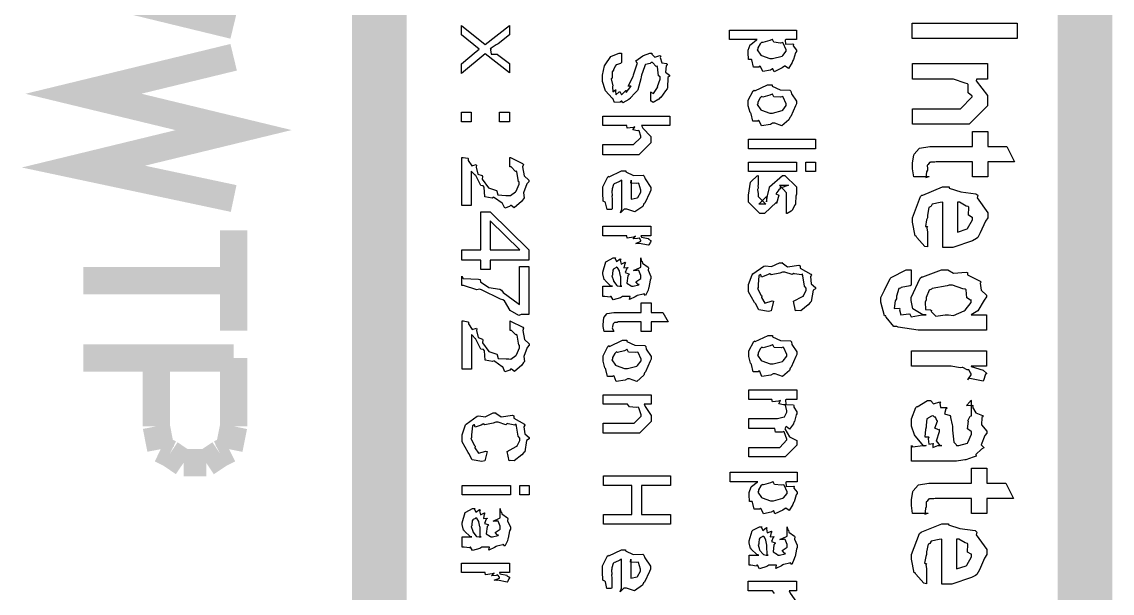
# Model space of a CAD drawing. Extents: x 0.1 to 11.6, y 0.3 to 16.2.
# Drawn here: x 1.4891 to 1.8883, y 2.094 to 2.3029 of the extents above; entities that cross this region are included whole.
import ezdxf

# ---------------------------------------------------------------- set-up
doc = ezdxf.new("R2010")
doc.units = 0
doc.header["$MEASUREMENT"] = 0

msp = doc.modelspace()

# ---------------------------------------------------------------- linework, layer by layer
at = {"color": 0}
for points, const_width in [([(1.62001, 0.531685), (1.62001, 4.18001)], 0.02), ([(1.87831, 0.513346), (1.87831, 4.18001)], 0.02), ([(1.56668, 2.35499), (1.51167, 2.34169), (1.56668, 2.32835), (1.51167, 2.315), (1.56668, 2.30165)], 0.01), ([(1.56668, 2.28999), (1.51167, 2.27664), (1.56668, 2.26335), (1.51167, 2.25), (1.56668, 2.23833)], 0.01), ([(1.56668, 2.22667), (1.56668, 2.19)], 0.01), ([(1.56668, 2.20833), (1.51167, 2.20833)], 0.01), ([(1.51167, 2.18001), (1.56668, 2.18001)], 0.01), ([(1.53836, 2.155), (1.53836, 2.18001)], 0.01), ([(1.56668, 2.18001), (1.56668, 2.155)], 0.01), ([(1.53999, 2.14665), (1.53836, 2.155)], 0.01), ([(1.56668, 2.155), (1.565, 2.14665)], 0.01), ([(1.54335, 2.14501), (1.53999, 2.14665)], 0.01), ([(1.565, 2.14665), (1.56168, 2.14501)], 0.01), ([(1.54833, 2.14165), (1.54335, 2.14501)], 0.01), ([(1.56168, 2.14501), (1.55664, 2.14165)], 0.01), ([(1.55664, 2.14165), (1.54833, 2.14165)], 0.01)]:
    msp.add_lwpolyline(points, dxfattribs=dict(at, const_width=const_width))
for points in [[(1.65007, 2.30165), (1.65875, 2.29471), (1.66764, 2.30165), (1.66764, 2.29818), (1.66351, 2.29492), (1.66276, 2.29454), (1.6606, 2.29312), (1.66092, 2.29297), (1.66092, 2.29297), (1.66069, 2.29275), (1.66097, 2.29118), (1.66319, 2.29112), (1.66331, 2.29101), (1.66764, 2.28776), (1.66764, 2.28429), (1.65875, 2.29124), (1.65007, 2.28407), (1.65007, 2.28754), (1.65549, 2.2921), (1.65657, 2.29297), (1.65007, 2.29818), (1.65007, 2.30165)], [(1.74815, 2.29992), (1.77268, 2.29992), (1.77268, 2.29644), (1.76878, 2.29644), (1.76856, 2.29628), (1.76872, 2.29476), (1.77143, 2.29486), (1.7716, 2.29471), (1.77154, 2.29411), (1.77268, 2.29264), (1.77268, 2.2921), (1.77235, 2.29161), (1.7716, 2.28911), (1.77138, 2.28885), (1.77115, 2.28808), (1.76975, 2.28592), (1.76856, 2.28678), (1.76833, 2.28668), (1.76747, 2.28608), (1.7646, 2.28467), (1.76411, 2.28581), (1.764, 2.28581), (1.76324, 2.28532), (1.76036, 2.28478), (1.75956, 2.28657), (1.75922, 2.28668), (1.75896, 2.2864), (1.75694, 2.2864), (1.75635, 2.28901), (1.75618, 2.28928), (1.75613, 2.28922), (1.75521, 2.28917), (1.7551, 2.29172), (1.7551, 2.29254), (1.7551, 2.29254), (1.75581, 2.29454), (1.75597, 2.29471), (1.75597, 2.29471), (1.75808, 2.29633), (1.75836, 2.29644), (1.74815, 2.29644), (1.74815, 2.29992)], [(1.81511, 2.30251), (1.85351, 2.30251), (1.85351, 2.29688), (1.81511, 2.29688), (1.81511, 2.30251)], [(1.76378, 2.29644), (1.76297, 2.29606), (1.76036, 2.29536), (1.75993, 2.29542), (1.75987, 2.29536), (1.75939, 2.29492), (1.75857, 2.29346), (1.75857, 2.29297), (1.75836, 2.29269), (1.75965, 2.29075), (1.75987, 2.29058), (1.75987, 2.29058), (1.76297, 2.2895), (1.764, 2.2895), (1.764, 2.2895), (1.76747, 2.29042), (1.76768, 2.29058), (1.76768, 2.29058), (1.76899, 2.29221), (1.76899, 2.29275), (1.76899, 2.29275), (1.7679, 2.29519), (1.76768, 2.29536), (1.76693, 2.29519), (1.76443, 2.29546), (1.76394, 2.29644), (1.76378, 2.29644)], [(1.70871, 2.2915), (1.70871, 2.28803), (1.70828, 2.28776), (1.70687, 2.28728), (1.70676, 2.28717), (1.70638, 2.28678), (1.70574, 2.28543), (1.70568, 2.28521), (1.70529, 2.28472), (1.70524, 2.28299), (1.70524, 2.28239), (1.70492, 2.28207), (1.7054, 2.28), (1.70546, 2.27979), (1.70535, 2.27919), (1.70546, 2.27729), (1.70649, 2.2781), (1.70654, 2.27806), (1.70643, 2.27767), (1.70665, 2.27626), (1.70785, 2.2774), (1.70828, 2.2774), (1.70817, 2.27718), (1.70861, 2.27626), (1.71029, 2.27778), (1.71044, 2.27783), (1.71035, 2.27772), (1.71035, 2.27707), (1.71208, 2.27935), (1.71218, 2.27957), (1.71203, 2.27946), (1.71115, 2.27946), (1.71294, 2.28299), (1.71306, 2.28347), (1.713, 2.28353), (1.71446, 2.2876), (1.71457, 2.28782), (1.71446, 2.28782), (1.71392, 2.28868), (1.71653, 2.29053), (1.71674, 2.29064), (1.71674, 2.29064), (1.71903, 2.2915), (1.71978, 2.2915), (1.71972, 2.29118), (1.72092, 2.28999), (1.72276, 2.29064), (1.72304, 2.29042), (1.72282, 2.28993), (1.72342, 2.28797), (1.72526, 2.28771), (1.72542, 2.28737), (1.72499, 2.28689), (1.72483, 2.28456), (1.72629, 2.28342), (1.72629, 2.28304), (1.72558, 2.28261), (1.72553, 2.27881), (1.72542, 2.27849), (1.72483, 2.27772), (1.7231, 2.27522), (1.72282, 2.27528), (1.72282, 2.27522), (1.72228, 2.27468), (1.72026, 2.27339), (1.71951, 2.27399), (1.71935, 2.27393), (1.71935, 2.2774), (1.71935, 2.27724), (1.72037, 2.27669), (1.72179, 2.27892), (1.72194, 2.27914), (1.72194, 2.27914), (1.72179, 2.27925), (1.72282, 2.28196), (1.72282, 2.28282), (1.72222, 2.28315), (1.7219, 2.28651), (1.72174, 2.28674), (1.72136, 2.28662), (1.72, 2.28803), (1.71957, 2.28803), (1.71918, 2.28765), (1.7175, 2.28733), (1.71739, 2.28717), (1.71713, 2.28651), (1.71599, 2.28342), (1.71588, 2.28282), (1.71571, 2.28206), (1.71468, 2.27806), (1.71457, 2.27783), (1.71382, 2.27713), (1.71175, 2.27485), (1.71197, 2.27501), (1.71197, 2.27501), (1.71132, 2.27453), (1.70921, 2.27328), (1.70882, 2.27393), (1.70871, 2.27393), (1.70817, 2.2736), (1.70606, 2.27339), (1.70551, 2.27485), (1.70524, 2.27501), (1.70524, 2.27501), (1.70281, 2.27772), (1.70264, 2.27806), (1.70264, 2.27806), (1.70176, 2.28114), (1.70176, 2.28217), (1.70176, 2.28342), (1.70247, 2.28683), (1.70264, 2.28717), (1.70264, 2.28717), (1.70475, 2.29021), (1.70503, 2.29042), (1.70503, 2.29042), (1.70779, 2.2915), (1.70871, 2.2915)], [(1.81515, 2.28765), (1.84272, 2.28765), (1.84272, 2.28201), (1.8386, 2.28201), (1.83849, 2.28136), (1.84272, 2.27599), (1.84272, 2.27419), (1.84272, 2.27225), (1.83599, 2.26551), (1.83165, 2.26551), (1.81515, 2.26551), (1.81515, 2.27115), (1.83035, 2.27117), (1.83274, 2.27115), (1.83708, 2.2755), (1.83708, 2.27593), (1.83692, 2.27588), (1.83561, 2.27701), (1.83561, 2.28), (1.83535, 2.28028), (1.83453, 2.28049), (1.83024, 2.28201), (1.82883, 2.28201), (1.81515, 2.28201), (1.81515, 2.28765)], [(1.76378, 2.27994), (1.76378, 2.27946), (1.76676, 2.2781), (1.77035, 2.278), (1.77072, 2.27756), (1.77089, 2.27664), (1.77268, 2.27393), (1.77268, 2.273), (1.77235, 2.27225), (1.77067, 2.26833), (1.77029, 2.26801), (1.76997, 2.26708), (1.76742, 2.26486), (1.76481, 2.26585), (1.764, 2.26585), (1.76318, 2.26535), (1.75993, 2.26486), (1.75911, 2.26676), (1.75879, 2.26693), (1.75857, 2.26665), (1.75672, 2.26665), (1.75613, 2.26926), (1.75597, 2.26953), (1.75575, 2.26981), (1.7551, 2.27225), (1.7551, 2.273), (1.7551, 2.27425), (1.75689, 2.27767), (1.75726, 2.278), (1.75743, 2.27767), (1.76215, 2.27994), (1.76378, 2.27994)], [(1.76378, 2.27647), (1.76297, 2.2761), (1.76036, 2.27544), (1.75993, 2.27567), (1.75987, 2.27561), (1.75939, 2.27511), (1.75857, 2.27354), (1.75857, 2.273), (1.75836, 2.27274), (1.75965, 2.27078), (1.75987, 2.27061), (1.75987, 2.27061), (1.76297, 2.26953), (1.764, 2.26953), (1.764, 2.26953), (1.76747, 2.27046), (1.76768, 2.27061), (1.76768, 2.27061), (1.76899, 2.2724), (1.76899, 2.273), (1.76899, 2.273), (1.7679, 2.27544), (1.76768, 2.27561), (1.76693, 2.27544), (1.76443, 2.27556), (1.76394, 2.27647), (1.76378, 2.27647)], [(1.65012, 2.26986), (1.6536, 2.26986), (1.6536, 2.26639), (1.65012, 2.26639), (1.65012, 2.26986)], [(1.66401, 2.26986), (1.66769, 2.26986), (1.66769, 2.26639), (1.66401, 2.26639), (1.66401, 2.26986)], [(1.70182, 2.26844), (1.72635, 2.26844), (1.72635, 2.26497), (1.71593, 2.26497), (1.71647, 2.26411), (1.7194, 2.26101), (1.7194, 2.25999), (1.7194, 2.25868), (1.71506, 2.25435), (1.71268, 2.25435), (1.70182, 2.25435), (1.70182, 2.25803), (1.71203, 2.25803), (1.71311, 2.25803), (1.71571, 2.26064), (1.71571, 2.26107), (1.71571, 2.26107), (1.71517, 2.26308), (1.71506, 2.26324), (1.71451, 2.26313), (1.71278, 2.2634), (1.71354, 2.26454), (1.71354, 2.26454), (1.71289, 2.26432), (1.71072, 2.26411), (1.71056, 2.26497), (1.7105, 2.26497), (1.70182, 2.26497), (1.70182, 2.26844)], [(1.75515, 2.25999), (1.77968, 2.25999), (1.77968, 2.25651), (1.75515, 2.25651), (1.75515, 2.25999)], [(1.82129, 2.24631), (1.81565, 2.24631), (1.81565, 2.24631), (1.81521, 2.24924), (1.81521, 2.25022), (1.81521, 2.25131), (1.81575, 2.25435), (1.81586, 2.25456), (1.81586, 2.25456), (1.8176, 2.25661), (1.81782, 2.25672), (1.81782, 2.25672), (1.82156, 2.25738), (1.82281, 2.25738), (1.83712, 2.25738), (1.83712, 2.26281), (1.84278, 2.26281), (1.84278, 2.25738), (1.84972, 2.25738), (1.85254, 2.25174), (1.84278, 2.25174), (1.84278, 2.24631), (1.83712, 2.24631), (1.83712, 2.25174), (1.82389, 2.25174), (1.82335, 2.25163), (1.82178, 2.25157), (1.82172, 2.25151), (1.82146, 2.25146), (1.8209, 2.25076), (1.82086, 2.25065), (1.82058, 2.25054), (1.82064, 2.24918), (1.82064, 2.24869), (1.82036, 2.2481), (1.8201, 2.24599), (1.82124, 2.24636), (1.82129, 2.24631)], [(1.65364, 2.23579), (1.65017, 2.23578), (1.65017, 2.25336), (1.65076, 2.25336), (1.65235, 2.25304), (1.65256, 2.25293), (1.65256, 2.25228), (1.65386, 2.25028), (1.65543, 2.25071), (1.6556, 2.25054), (1.65543, 2.24983), (1.65608, 2.24729), (1.65767, 2.24675), (1.65776, 2.24642), (1.65771, 2.24539), (1.66, 2.24219), (1.66287, 2.24121), (1.66319, 2.241), (1.66308, 2.241), (1.66342, 2.23969), (1.66635, 2.23947), (1.66732, 2.23947), (1.66803, 2.23947), (1.66992, 2.24078), (1.67014, 2.241), (1.67014, 2.241), (1.67122, 2.2436), (1.67122, 2.24447), (1.67096, 2.24447), (1.67031, 2.24815), (1.67014, 2.24837), (1.66992, 2.24826), (1.66829, 2.24989), (1.66775, 2.24989), (1.66775, 2.25336), (1.66797, 2.25331), (1.67242, 2.25114), (1.67275, 2.25076), (1.67247, 2.24989), (1.67307, 2.24664), (1.67469, 2.24501), (1.67469, 2.24447), (1.67399, 2.24365), (1.67285, 2.24035), (1.67301, 2.23856), (1.67275, 2.23817), (1.67204, 2.23725), (1.66943, 2.23486), (1.66829, 2.23579), (1.66797, 2.23579), (1.66764, 2.2354), (1.6659, 2.23475), (1.66515, 2.23654), (1.66493, 2.23665), (1.66493, 2.23665), (1.66217, 2.23861), (1.66189, 2.23882), (1.66135, 2.2385), (1.65864, 2.23899), (1.65836, 2.24251), (1.65799, 2.24294), (1.65713, 2.24311), (1.65528, 2.24669), (1.65517, 2.24685), (1.65511, 2.24685), (1.65375, 2.24826), (1.65365, 2.24837), (1.65364, 2.23579)], [(1.75515, 2.25163), (1.77274, 2.25163), (1.77274, 2.24815), (1.75515, 2.24815), (1.75515, 2.25163)], [(1.77621, 2.25163), (1.77968, 2.25163), (1.77968, 2.24815), (1.77621, 2.24815), (1.77621, 2.25163)], [(1.70529, 2.23807), (1.70529, 2.2346), (1.70508, 2.23432), (1.7034, 2.23426), (1.70285, 2.23671), (1.70269, 2.23699), (1.70269, 2.23699), (1.70193, 2.23736), (1.70182, 2.24035), (1.70182, 2.24132), (1.70182, 2.24262), (1.70361, 2.24621), (1.704, 2.24653), (1.70415, 2.24625), (1.70871, 2.24849), (1.71029, 2.24849), (1.71029, 2.24804), (1.71306, 2.24669), (1.71658, 2.24685), (1.71701, 2.24653), (1.71729, 2.2455), (1.7194, 2.2424), (1.7194, 2.24132), (1.71907, 2.24056), (1.71724, 2.23665), (1.71679, 2.23633), (1.71642, 2.23546), (1.71354, 2.2334), (1.71061, 2.23438), (1.70964, 2.23438), (1.70931, 2.23406), (1.70828, 2.23313), (1.70876, 2.23438), (1.70876, 2.23438), (1.70876, 2.24501), (1.70822, 2.24463), (1.70632, 2.24382), (1.70617, 2.24393), (1.70617, 2.24393), (1.70574, 2.24343), (1.70529, 2.24186), (1.70529, 2.24132), (1.70508, 2.241), (1.70529, 2.23936), (1.70529, 2.23936), (1.70514, 2.23926), (1.70529, 2.23807), (1.70529, 2.23807)], [(1.71224, 2.24501), (1.71224, 2.23807), (1.71224, 2.23807), (1.71446, 2.23861), (1.71463, 2.23872), (1.71463, 2.23872), (1.71571, 2.24067), (1.71571, 2.24132), (1.71571, 2.24132), (1.71496, 2.24376), (1.71485, 2.24393), (1.71419, 2.24376), (1.71208, 2.24393), (1.71224, 2.24501), (1.71224, 2.24501)], [(1.75868, 2.24669), (1.75868, 2.24322), (1.75857, 2.243), (1.75868, 2.24235), (1.75868, 2.24214), (1.75846, 2.2416), (1.75868, 2.24007), (1.75868, 2.23953), (1.75868, 2.2391), (1.7615, 2.23628), (1.76042, 2.23628), (1.7589, 2.23628), (1.76172, 2.2391), (1.76172, 2.23714), (1.76215, 2.23931), (1.76281, 2.24235), (1.76281, 2.24257), (1.76758, 2.24669), (1.76844, 2.24669), (1.77279, 2.24257), (1.77279, 2.23996), (1.77251, 2.23915), (1.7724, 2.23654), (1.77235, 2.23628), (1.77197, 2.23574), (1.77115, 2.234), (1.77106, 2.23389), (1.77078, 2.23367), (1.76932, 2.23286), (1.7691, 2.23281), (1.7691, 2.23628), (1.7691, 2.23628), (1.7691, 2.23708), (1.7691, 2.23736), (1.7691, 2.23736), (1.7691, 2.23915), (1.7691, 2.23975), (1.7691, 2.2404), (1.7665, 2.24322), (1.76779, 2.24322), (1.76975, 2.24322), (1.76693, 2.24214), (1.76693, 2.24257), (1.76671, 2.24192), (1.76622, 2.24154), (1.76514, 2.24001), (1.76628, 2.23958), (1.76628, 2.23953), (1.7654, 2.23649), (1.7654, 2.23693), (1.76107, 2.23281), (1.76085, 2.23281), (1.75933, 2.23281), (1.75521, 2.23693), (1.75521, 2.23953), (1.75521, 2.23953), (1.75592, 2.24425), (1.75608, 2.24451), (1.75608, 2.24451), (1.75836, 2.24664), (1.75868, 2.24669)], [(1.82064, 2.22607), (1.82064, 2.22065), (1.81972, 2.22082), (1.81674, 2.22412), (1.81651, 2.22456), (1.81619, 2.22467), (1.81521, 2.22965), (1.81521, 2.23128), (1.81521, 2.23128), (1.81808, 2.23904), (1.81868, 2.23953), (1.81901, 2.23958), (1.82622, 2.24257), (1.82867, 2.24257), (1.82867, 2.24214), (1.8329, 2.24078), (1.83843, 2.24007), (1.83908, 2.23953), (1.83886, 2.23856), (1.84278, 2.23313), (1.84278, 2.23128), (1.8419, 2.23003), (1.84, 2.22575), (1.83908, 2.22407), (1.83865, 2.22368), (1.83718, 2.22287), (1.82997, 2.22043), (1.82758, 2.22043), (1.82726, 2.22043), (1.8265, 2.22043), (1.82628, 2.22043), (1.82628, 2.23693), (1.82531, 2.23682), (1.82237, 2.23622), (1.82206, 2.23557), (1.82194, 2.2354), (1.82124, 2.23508), (1.82064, 2.23226), (1.82064, 2.23128), (1.82036, 2.23058), (1.81993, 2.22814), (1.82064, 2.22808), (1.82064, 2.22803), (1.82042, 2.22765), (1.82064, 2.22607), (1.82064, 2.22607)], [(1.83171, 2.23693), (1.83171, 2.22607), (1.83171, 2.22607), (1.83518, 2.22721), (1.83539, 2.22738), (1.83539, 2.22738), (1.83712, 2.23047), (1.83712, 2.2315), (1.83703, 2.23144), (1.83572, 2.23221), (1.83583, 2.23514), (1.83561, 2.2354), (1.83479, 2.23557), (1.83247, 2.23693), (1.83171, 2.23693)], [(1.65022, 2.21951), (1.65717, 2.21951), (1.65717, 2.2334), (1.66064, 2.2334), (1.67475, 2.21951), (1.67475, 2.21582), (1.66064, 2.21582), (1.66064, 2.21235), (1.65717, 2.21235), (1.65717, 2.21582), (1.65022, 2.21582), (1.65022, 2.21951)], [(1.66064, 2.21951), (1.6715, 2.21951), (1.66064, 2.23014), (1.66064, 2.21951)], [(1.70188, 2.22819), (1.71946, 2.22819), (1.71946, 2.22472), (1.71576, 2.22472), (1.71599, 2.22424), (1.71847, 2.22374), (1.71858, 2.22364), (1.71853, 2.22347), (1.71946, 2.22299), (1.71946, 2.22276), (1.71924, 2.22239), (1.71869, 2.22136), (1.71858, 2.22125), (1.71511, 2.2219), (1.71485, 2.22185), (1.71392, 2.22189), (1.71576, 2.22271), (1.71576, 2.22299), (1.71576, 2.22299), (1.71522, 2.22379), (1.71511, 2.22385), (1.71457, 2.22369), (1.71289, 2.22353), (1.71382, 2.2245), (1.71382, 2.2245), (1.71311, 2.22424), (1.71072, 2.22385), (1.71056, 2.22472), (1.71056, 2.22472), (1.70188, 2.22472), (1.70188, 2.22819)], [(1.70535, 2.20622), (1.70469, 2.20643), (1.70264, 2.20839), (1.70253, 2.20861), (1.70236, 2.20865), (1.70188, 2.21078), (1.70188, 2.21143), (1.70188, 2.21143), (1.70296, 2.21511), (1.70318, 2.21533), (1.70318, 2.21533), (1.70563, 2.21664), (1.70643, 2.21664), (1.70632, 2.21636), (1.70687, 2.21528), (1.70822, 2.21631), (1.70839, 2.21619), (1.70822, 2.21582), (1.7085, 2.21436), (1.71001, 2.215), (1.71012, 2.2149), (1.70985, 2.21451), (1.70958, 2.21294), (1.71093, 2.21306), (1.71099, 2.21294), (1.71061, 2.21268), (1.71001, 2.21121), (1.71138, 2.21078), (1.71143, 2.21056), (1.71093, 2.21001), (1.71061, 2.20742), (1.71218, 2.20643), (1.71229, 2.20622), (1.71229, 2.20622), (1.71294, 2.20622), (1.71294, 2.20622), (1.71294, 2.20622), (1.715, 2.20676), (1.71511, 2.20688), (1.71479, 2.20692), (1.71392, 2.2079), (1.71576, 2.2091), (1.71576, 2.20947), (1.71576, 2.21012), (1.715, 2.21197), (1.7149, 2.21207), (1.71446, 2.21197), (1.71311, 2.21197), (1.7155, 2.21311), (1.71576, 2.21317), (1.71576, 2.21664), (1.71571, 2.21636), (1.71599, 2.21544), (1.71619, 2.21533), (1.71636, 2.21468), (1.71843, 2.21322), (1.71858, 2.21294), (1.71847, 2.21212), (1.71946, 2.20985), (1.71946, 2.20904), (1.71913, 2.20844), (1.71869, 2.20578), (1.71858, 2.20557), (1.71838, 2.20486), (1.71744, 2.20281), (1.71685, 2.20361), (1.71685, 2.20361), (1.71674, 2.20329), (1.71446, 2.20281), (1.71425, 2.20275), (1.71365, 2.20231), (1.71164, 2.20133), (1.71186, 2.20253), (1.71186, 2.20253), (1.70904, 2.20253), (1.70833, 2.20204), (1.70563, 2.20128), (1.70492, 2.20253), (1.70469, 2.20253), (1.70449, 2.20226), (1.70253, 2.20253), (1.70188, 2.20253), (1.70188, 2.20622), (1.70275, 2.20622), (1.70469, 2.20622), (1.70535, 2.20622)], [(1.67128, 2.21343), (1.67475, 2.21343), (1.67475, 2.19585), (1.67193, 2.19585), (1.67111, 2.19558), (1.66792, 2.19737), (1.66585, 2.20085), (1.66521, 2.20128), (1.66439, 2.20156), (1.65744, 2.20497), (1.65674, 2.20518), (1.65571, 2.20492), (1.65082, 2.20649), (1.65022, 2.20649), (1.65022, 2.20996), (1.65067, 2.2091), (1.65631, 2.20888), (1.65696, 2.20865), (1.65701, 2.2079), (1.6601, 2.20583), (1.66411, 2.20518), (1.66476, 2.20475), (1.66536, 2.20389), (1.67085, 2.19997), (1.67128, 2.19954), (1.67128, 2.21343)], [(1.70882, 2.20622), (1.70844, 2.20632), (1.70839, 2.20947), (1.70839, 2.2099), (1.70833, 2.2099), (1.70796, 2.21175), (1.70796, 2.21186), (1.70796, 2.21186), (1.70736, 2.21289), (1.70731, 2.21294), (1.70725, 2.21294), (1.70692, 2.21317), (1.70687, 2.21317), (1.70665, 2.21294), (1.70583, 2.21263), (1.70578, 2.21251), (1.70551, 2.21212), (1.70535, 2.21083), (1.70535, 2.21033), (1.70514, 2.21001), (1.70568, 2.20833), (1.70578, 2.20817), (1.70568, 2.20806), (1.70697, 2.20654), (1.70708, 2.20643), (1.70708, 2.20643), (1.70806, 2.20622), (1.70839, 2.20622), (1.70882, 2.20622)], [(1.76432, 2.20074), (1.76346, 2.19726), (1.76243, 2.19699), (1.7589, 2.19765), (1.75771, 2.19997), (1.75737, 2.20031), (1.75737, 2.20031), (1.75521, 2.20421), (1.75521, 2.20551), (1.75521, 2.20682), (1.75646, 2.21039), (1.75672, 2.21072), (1.75672, 2.21072), (1.76074, 2.2136), (1.76129, 2.21376), (1.76129, 2.21371), (1.76361, 2.21343), (1.76654, 2.21485), (1.76758, 2.21485), (1.76753, 2.21474), (1.76947, 2.21332), (1.7736, 2.21397), (1.77408, 2.21376), (1.77408, 2.21289), (1.778, 2.21067), (1.77821, 2.21029), (1.77783, 2.20975), (1.77815, 2.20714), (1.77974, 2.20578), (1.77974, 2.20529), (1.77881, 2.20475), (1.7781, 2.20063), (1.77778, 2.20031), (1.77701, 2.19949), (1.77431, 2.19726), (1.77279, 2.19737), (1.77235, 2.19726), (1.77169, 2.20074), (1.77169, 2.20074), (1.77496, 2.20247), (1.77517, 2.20269), (1.77512, 2.20269), (1.77522, 2.20247), (1.77626, 2.20475), (1.77626, 2.20551), (1.77567, 2.20632), (1.77496, 2.21072), (1.77496, 2.21072), (1.77453, 2.21035), (1.77203, 2.21083), (1.77171, 2.21094), (1.77115, 2.2105), (1.76844, 2.21137), (1.76758, 2.21137), (1.7666, 2.21104), (1.76351, 2.21039), (1.76292, 2.21078), (1.76281, 2.21072), (1.76215, 2.21035), (1.75993, 2.20958), (1.75965, 2.21044), (1.75956, 2.2105), (1.759, 2.21007), (1.75868, 2.20682), (1.75868, 2.20574), (1.7584, 2.20546), (1.75976, 2.2029), (1.75999, 2.20269), (1.75987, 2.2021), (1.76118, 2.20008), (1.76383, 2.20085), (1.76432, 2.20074)], [(1.81472, 2.21229), (1.81472, 2.20665), (1.81429, 2.20637), (1.81104, 2.20574), (1.81082, 2.20557), (1.81017, 2.2054), (1.80931, 2.20264), (1.80931, 2.20165), (1.80886, 2.2009), (1.80854, 2.19814), (1.81039, 2.19819), (1.8106, 2.19797), (1.81039, 2.19764), (1.81093, 2.19575), (1.81386, 2.19613), (1.81429, 2.19601), (1.81424, 2.19601), (1.81472, 2.1951), (1.81879, 2.19581), (1.82015, 2.19581), (1.81896, 2.19581), (1.81538, 2.19797), (1.81472, 2.20107), (1.81472, 2.2021), (1.81472, 2.2021), (1.81799, 2.20925), (1.81862, 2.20969), (1.81896, 2.20964), (1.82585, 2.21229), (1.82818, 2.21229), (1.82818, 2.21229), (1.83018, 2.21099), (1.83479, 2.21143), (1.83535, 2.21121), (1.83529, 2.21039), (1.84, 2.20811), (1.84033, 2.20774), (1.83996, 2.20736), (1.84033, 2.20475), (1.84229, 2.20296), (1.84229, 2.20231), (1.84142, 2.20111), (1.83914, 2.19721), (1.83724, 2.19613), (1.83664, 2.19581), (1.84229, 2.19581), (1.84229, 2.19015), (1.81862, 2.19015), (1.81722, 2.19015), (1.80994, 2.19125), (1.80951, 2.19146), (1.80838, 2.19157), (1.80561, 2.19493), (1.80539, 2.19536), (1.80496, 2.19536), (1.80365, 2.20042), (1.80365, 2.2021), (1.80365, 2.2021), (1.80501, 2.20475), (1.80697, 2.20904), (1.80735, 2.20947), (1.80735, 2.20947), (1.81287, 2.21229), (1.81472, 2.21229)], [(1.82861, 2.20665), (1.82785, 2.20643), (1.82243, 2.2054), (1.8221, 2.20514), (1.82135, 2.20486), (1.82015, 2.20215), (1.82015, 2.20122), (1.81988, 2.20047), (1.81993, 2.19769), (1.82178, 2.1976), (1.8221, 2.19732), (1.822, 2.197), (1.82378, 2.19526), (1.82721, 2.19581), (1.8284, 2.19581), (1.8284, 2.19581), (1.83024, 2.19553), (1.83415, 2.19726), (1.83447, 2.19754), (1.83447, 2.19754), (1.83664, 2.20031), (1.83664, 2.20122), (1.83649, 2.20111), (1.83507, 2.20204), (1.83479, 2.20492), (1.83447, 2.20514), (1.83365, 2.20529), (1.82986, 2.20665), (1.82861, 2.20665)], [(1.70583, 2.18972), (1.70236, 2.18972), (1.70236, 2.18972), (1.70193, 2.19151), (1.70193, 2.19211), (1.70193, 2.19211), (1.70226, 2.19476), (1.70236, 2.19493), (1.70236, 2.19493), (1.70335, 2.19618), (1.70344, 2.19624), (1.70344, 2.19624), (1.70589, 2.19667), (1.70671, 2.19667), (1.71582, 2.19667), (1.71582, 2.20014), (1.71951, 2.20014), (1.71951, 2.19667), (1.72385, 2.19667), (1.72581, 2.19319), (1.71951, 2.19319), (1.71951, 2.18972), (1.71582, 2.18972), (1.71582, 2.19319), (1.70736, 2.19319), (1.70714, 2.19303), (1.70611, 2.19303), (1.70606, 2.19299), (1.70594, 2.19282), (1.70563, 2.19243), (1.70563, 2.19233), (1.70546, 2.19211), (1.7054, 2.19146), (1.7054, 2.19125), (1.70524, 2.19103), (1.70572, 2.18989), (1.70583, 2.18972)], [(1.65375, 2.17594), (1.65028, 2.17594), (1.65028, 2.19353), (1.65087, 2.19353), (1.65246, 2.19319), (1.65267, 2.19308), (1.65267, 2.19243), (1.65397, 2.19043), (1.65554, 2.19086), (1.65571, 2.19071), (1.65554, 2.19), (1.65619, 2.18744), (1.65776, 2.1869), (1.65787, 2.18658), (1.65782, 2.18554), (1.6601, 2.18235), (1.66297, 2.18138), (1.66331, 2.18115), (1.66319, 2.18115), (1.66351, 2.17985), (1.66644, 2.17964), (1.66743, 2.17964), (1.66813, 2.17962), (1.67003, 2.18093), (1.67025, 2.18115), (1.67025, 2.18115), (1.67133, 2.18376), (1.67133, 2.18463), (1.67106, 2.18463), (1.67042, 2.18832), (1.67025, 2.18853), (1.67003, 2.18842), (1.6684, 2.19006), (1.66786, 2.19006), (1.66786, 2.19353), (1.66808, 2.19347), (1.67253, 2.19129), (1.67285, 2.19092), (1.67258, 2.19006), (1.67318, 2.18679), (1.67481, 2.18517), (1.67481, 2.18463), (1.6741, 2.18381), (1.67296, 2.1805), (1.67312, 2.17871), (1.67285, 2.17833), (1.67215, 2.1774), (1.66954, 2.17503), (1.6684, 2.17594), (1.66808, 2.17594), (1.66775, 2.17557), (1.66601, 2.17492), (1.66525, 2.17671), (1.66504, 2.17681), (1.66504, 2.17681), (1.66228, 2.17876), (1.662, 2.17899), (1.66146, 2.17865), (1.65875, 2.17915), (1.65847, 2.18267), (1.6581, 2.18311), (1.65722, 2.18326), (1.65537, 2.18685), (1.65528, 2.18701), (1.65522, 2.18701), (1.65386, 2.18842), (1.65375, 2.18853), (1.65375, 2.17594)], [(1.76394, 2.18826), (1.76394, 2.18778), (1.76693, 2.18642), (1.77051, 2.18631), (1.77089, 2.18587), (1.77106, 2.18494), (1.77285, 2.18224), (1.77285, 2.18132), (1.77251, 2.18056), (1.77083, 2.17665), (1.77046, 2.17632), (1.77012, 2.1754), (1.76758, 2.17318), (1.76497, 2.17415), (1.76417, 2.17415), (1.76335, 2.17367), (1.7601, 2.17318), (1.75928, 2.17507), (1.75896, 2.17524), (1.75874, 2.17497), (1.75689, 2.17497), (1.75629, 2.17757), (1.75613, 2.17785), (1.75592, 2.17811), (1.75526, 2.18056), (1.75526, 2.18132), (1.75526, 2.18257), (1.75706, 2.18599), (1.75743, 2.18631), (1.7576, 2.18599), (1.76232, 2.18826), (1.76394, 2.18826)], [(1.71061, 2.18653), (1.71061, 2.18604), (1.7136, 2.18468), (1.71718, 2.18457), (1.71756, 2.18414), (1.71772, 2.18321), (1.71951, 2.1805), (1.71951, 2.17958), (1.71918, 2.17882), (1.7175, 2.17492), (1.71713, 2.17458), (1.71679, 2.17367), (1.71425, 2.17144), (1.71164, 2.17242), (1.71083, 2.17242), (1.71001, 2.17193), (1.70676, 2.17144), (1.70594, 2.17333), (1.70563, 2.1735), (1.7054, 2.17324), (1.70356, 2.17324), (1.70296, 2.17583), (1.70281, 2.17611), (1.70258, 2.17638), (1.70193, 2.17882), (1.70193, 2.17958), (1.70193, 2.18083), (1.70372, 2.18425), (1.7041, 2.18457), (1.70426, 2.18425), (1.70899, 2.18653), (1.71061, 2.18653)], [(1.76394, 2.18479), (1.76313, 2.1844), (1.76053, 2.18375), (1.7601, 2.18397), (1.76004, 2.18392), (1.75956, 2.18343), (1.75874, 2.18186), (1.75874, 2.18132), (1.75851, 2.18104), (1.75982, 2.1791), (1.76004, 2.17893), (1.76004, 2.17893), (1.76313, 2.17785), (1.76417, 2.17785), (1.76417, 2.17785), (1.76764, 2.17876), (1.76785, 2.17893), (1.76785, 2.17893), (1.76915, 2.18072), (1.76915, 2.18132), (1.76915, 2.18132), (1.76807, 2.18375), (1.76785, 2.18392), (1.76708, 2.18375), (1.7646, 2.18386), (1.76411, 2.18479), (1.76394, 2.18479)], [(1.71061, 2.18306), (1.70979, 2.18267), (1.70719, 2.18201), (1.70676, 2.18224), (1.70671, 2.18218), (1.70622, 2.18169), (1.7054, 2.18012), (1.7054, 2.17958), (1.70518, 2.17931), (1.70649, 2.17736), (1.70671, 2.17719), (1.70671, 2.17719), (1.70979, 2.17611), (1.71083, 2.17611), (1.71083, 2.17611), (1.71431, 2.17703), (1.71451, 2.17719), (1.71451, 2.17719), (1.71582, 2.17899), (1.71582, 2.17958), (1.71582, 2.17958), (1.71474, 2.18201), (1.71451, 2.18218), (1.71376, 2.18201), (1.71126, 2.18213), (1.71078, 2.18306), (1.71061, 2.18306)], [(1.81478, 2.18261), (1.84233, 2.18261), (1.84233, 2.17697), (1.83669, 2.17697), (1.83664, 2.17692), (1.84104, 2.17557), (1.84125, 2.17546), (1.84125, 2.17546), (1.84233, 2.17449), (1.84233, 2.17415), (1.8419, 2.1741), (1.84125, 2.17176), (1.84104, 2.17154), (1.83561, 2.17264), (1.83556, 2.17253), (1.8355, 2.17199), (1.83669, 2.17378), (1.83669, 2.17437), (1.83643, 2.17442), (1.83593, 2.17557), (1.83583, 2.17567), (1.83524, 2.17567), (1.83365, 2.17654), (1.83344, 2.17654), (1.83268, 2.17643), (1.82932, 2.17697), (1.82824, 2.17697), (1.81478, 2.17697), (1.81478, 2.18261)], [(1.75532, 2.16829), (1.77289, 2.16829), (1.77289, 2.16482), (1.76899, 2.16482), (1.76872, 2.16467), (1.76882, 2.16303), (1.7716, 2.16288), (1.77181, 2.16265), (1.77175, 2.16206), (1.77289, 2.16026), (1.77289, 2.15961), (1.77257, 2.15918), (1.77197, 2.15679), (1.77181, 2.15657), (1.7716, 2.15588), (1.77012, 2.15397), (1.76899, 2.15489), (1.76878, 2.15485), (1.7685, 2.15414), (1.77018, 2.1511), (1.77289, 2.14985), (1.77289, 2.14942), (1.77289, 2.14811), (1.76856, 2.14378), (1.76704, 2.14378), (1.75532, 2.14378), (1.75532, 2.14725), (1.76531, 2.14725), (1.7666, 2.14725), (1.76921, 2.15007), (1.76921, 2.15028), (1.76921, 2.15028), (1.76828, 2.15294), (1.76813, 2.1531), (1.76747, 2.15283), (1.76508, 2.15283), (1.76476, 2.15419), (1.76465, 2.15419), (1.75532, 2.15419), (1.75532, 2.15788), (1.76574, 2.15788), (1.76574, 2.15788), (1.76818, 2.15842), (1.76833, 2.15853), (1.76833, 2.15853), (1.76921, 2.16015), (1.76921, 2.16069), (1.76921, 2.16069), (1.76867, 2.16271), (1.76856, 2.16288), (1.76801, 2.16282), (1.76622, 2.16319), (1.76682, 2.16439), (1.76682, 2.16439), (1.76617, 2.16417), (1.764, 2.16396), (1.76367, 2.16482), (1.76357, 2.16482), (1.75532, 2.16482), (1.75532, 2.16829)], [(1.70199, 2.16656), (1.71957, 2.16656), (1.71957, 2.16308), (1.71696, 2.16308), (1.71729, 2.16222), (1.71957, 2.15896), (1.71957, 2.15788), (1.71957, 2.15679), (1.71522, 2.15246), (1.7124, 2.15246), (1.70199, 2.15246), (1.70199, 2.15614), (1.71175, 2.15614), (1.71326, 2.15614), (1.71588, 2.15875), (1.71588, 2.15918), (1.71588, 2.15918), (1.71496, 2.16178), (1.71479, 2.162), (1.71403, 2.16183), (1.71158, 2.16211), (1.71089, 2.16308), (1.71067, 2.16308), (1.70199, 2.16308), (1.70199, 2.16656)], [(1.82026, 2.14794), (1.81939, 2.14779), (1.81614, 2.15153), (1.81592, 2.15185), (1.81592, 2.15185), (1.81483, 2.15511), (1.81483, 2.15619), (1.81483, 2.15771), (1.81646, 2.16194), (1.81679, 2.16226), (1.81694, 2.16211), (1.82069, 2.16444), (1.822, 2.16444), (1.82189, 2.16428), (1.82292, 2.16325), (1.82519, 2.1639), (1.82547, 2.16379), (1.82519, 2.16351), (1.82547, 2.16189), (1.82769, 2.16183), (1.82785, 2.16162), (1.82742, 2.16135), (1.82693, 2.15956), (1.82904, 2.1589), (1.82915, 2.15858), (1.82915, 2.15821), (1.82975, 2.15554), (1.82981, 2.15511), (1.82981, 2.15364), (1.83035, 2.14925), (1.83117, 2.14833), (1.83132, 2.14794), (1.83132, 2.14794), (1.83197, 2.14794), (1.83219, 2.14794), (1.83219, 2.14794), (1.83529, 2.14887), (1.83544, 2.14903), (1.83544, 2.14903), (1.83675, 2.15213), (1.83675, 2.15315), (1.83664, 2.1531), (1.83539, 2.15408), (1.83567, 2.15685), (1.83544, 2.15706), (1.83544, 2.15706), (1.83637, 2.15875), (1.83675, 2.15879), (1.83675, 2.16444), (1.83626, 2.16406), (1.83501, 2.1626), (1.83697, 2.16271), (1.8374, 2.16249), (1.83718, 2.16206), (1.83843, 2.15999), (1.84088, 2.15901), (1.8411, 2.15858), (1.8406, 2.15825), (1.8405, 2.15549), (1.84239, 2.15326), (1.84239, 2.1525), (1.84169, 2.15164), (1.84039, 2.14828), (1.84136, 2.14724), (1.84131, 2.14708), (1.8405, 2.1466), (1.83843, 2.14464), (1.83849, 2.1441), (1.83849, 2.14404), (1.83746, 2.14376), (1.83475, 2.14279), (1.83436, 2.14274), (1.83361, 2.14262), (1.83137, 2.14231), (1.83068, 2.14231), (1.82633, 2.14231), (1.8246, 2.14231), (1.82069, 2.14231), (1.81939, 2.14231), (1.81858, 2.14231), (1.81575, 2.14231), (1.81483, 2.14231), (1.81483, 2.14794), (1.81521, 2.14746), (1.81896, 2.14794), (1.82026, 2.14794)], [(1.65944, 2.14583), (1.65858, 2.14236), (1.65756, 2.1421), (1.65403, 2.14274), (1.65283, 2.14508), (1.6525, 2.1454), (1.6525, 2.1454), (1.65033, 2.14931), (1.65033, 2.15061), (1.65033, 2.15192), (1.65158, 2.15549), (1.65186, 2.15582), (1.65186, 2.15582), (1.65588, 2.15869), (1.65642, 2.15886), (1.65642, 2.15881), (1.65875, 2.15853), (1.66168, 2.15994), (1.66271, 2.15994), (1.66265, 2.15983), (1.66461, 2.15842), (1.66872, 2.15907), (1.66922, 2.15886), (1.66922, 2.15799), (1.67312, 2.15576), (1.67333, 2.15539), (1.67296, 2.15483), (1.67329, 2.15224), (1.67486, 2.15088), (1.67486, 2.15039), (1.67393, 2.14985), (1.67324, 2.14572), (1.6729, 2.1454), (1.67215, 2.14458), (1.66943, 2.14236), (1.66792, 2.14247), (1.66749, 2.14236), (1.66683, 2.14583), (1.66683, 2.14583), (1.67008, 2.14757), (1.67031, 2.14779), (1.67025, 2.14779), (1.67036, 2.14757), (1.67139, 2.14985), (1.67139, 2.15061), (1.67079, 2.15142), (1.67008, 2.15582), (1.67008, 2.15582), (1.66965, 2.15544), (1.66715, 2.15592), (1.66683, 2.15603), (1.66629, 2.1556), (1.66357, 2.15647), (1.66271, 2.15647), (1.66174, 2.15614), (1.65864, 2.15549), (1.65804, 2.15588), (1.65793, 2.15582), (1.65728, 2.15544), (1.65506, 2.15468), (1.65479, 2.15554), (1.65468, 2.1556), (1.65414, 2.15517), (1.65381, 2.15192), (1.65381, 2.15083), (1.65354, 2.15056), (1.65489, 2.148), (1.65511, 2.14779), (1.655, 2.14719), (1.65631, 2.14518), (1.65896, 2.14594), (1.65944, 2.14583)], [(1.8259, 2.14794), (1.82547, 2.14789), (1.82394, 2.14968), (1.82503, 2.15315), (1.82503, 2.15381), (1.82476, 2.15369), (1.82335, 2.15429), (1.82437, 2.1569), (1.82437, 2.15706), (1.82411, 2.15713), (1.82362, 2.15831), (1.82351, 2.15836), (1.82329, 2.15836), (1.82281, 2.15879), (1.82264, 2.15879), (1.82215, 2.15869), (1.82101, 2.1581), (1.8209, 2.15793), (1.82042, 2.15771), (1.82026, 2.15543), (1.82026, 2.15468), (1.81999, 2.15386), (1.81976, 2.15115), (1.82101, 2.15121), (1.82113, 2.15099), (1.8209, 2.15044), (1.82118, 2.14843), (1.82269, 2.14871), (1.82286, 2.1486), (1.82264, 2.14843), (1.82269, 2.14729), (1.82443, 2.14794), (1.82503, 2.14794), (1.8259, 2.14794)], [(1.70204, 2.13683), (1.72656, 2.13683), (1.72657, 2.13335), (1.71593, 2.13335), (1.71593, 2.12272), (1.72657, 2.12272), (1.72657, 2.11925), (1.70204, 2.11925), (1.70204, 2.12272), (1.71246, 2.12272), (1.71246, 2.13336), (1.70204, 2.13336), (1.70204, 2.13683)], [(1.74843, 2.13818), (1.77294, 2.13818), (1.77294, 2.13471), (1.76904, 2.13471), (1.76882, 2.13456), (1.76899, 2.13303), (1.77171, 2.13314), (1.77186, 2.13297), (1.77181, 2.13238), (1.77294, 2.13092), (1.77294, 2.13037), (1.77262, 2.12989), (1.77186, 2.12739), (1.77165, 2.12711), (1.77143, 2.12636), (1.77001, 2.12418), (1.76882, 2.12506), (1.76861, 2.12494), (1.76774, 2.12435), (1.76486, 2.12294), (1.76438, 2.12407), (1.76426, 2.12407), (1.76351, 2.12358), (1.76064, 2.12304), (1.75982, 2.12483), (1.7595, 2.12494), (1.75922, 2.12468), (1.75722, 2.12468), (1.75662, 2.12728), (1.75646, 2.12756), (1.7564, 2.1275), (1.75549, 2.12744), (1.75538, 2.12999), (1.75538, 2.13081), (1.75538, 2.13081), (1.75608, 2.13282), (1.75624, 2.13297), (1.75624, 2.13297), (1.75836, 2.1346), (1.75863, 2.13471), (1.74843, 2.13471), (1.74843, 2.13818)], [(1.8209, 2.12315), (1.81526, 2.12315), (1.81526, 2.12315), (1.81483, 2.12608), (1.81483, 2.12706), (1.81483, 2.12815), (1.81538, 2.13118), (1.81549, 2.1314), (1.81549, 2.1314), (1.81722, 2.13346), (1.81743, 2.13357), (1.81743, 2.13357), (1.82118, 2.13422), (1.82243, 2.13422), (1.83675, 2.13422), (1.83675, 2.13965), (1.84239, 2.13965), (1.84239, 2.13422), (1.84933, 2.13422), (1.85215, 2.12858), (1.84239, 2.12858), (1.84239, 2.12315), (1.83675, 2.12315), (1.83675, 2.12858), (1.82351, 2.12858), (1.82297, 2.12847), (1.8214, 2.12842), (1.82135, 2.12836), (1.82107, 2.12831), (1.82053, 2.12761), (1.82047, 2.1275), (1.82021, 2.12739), (1.82026, 2.12603), (1.82026, 2.12554), (1.81999, 2.12494), (1.81972, 2.12283), (1.82086, 2.12321), (1.8209, 2.12315)], [(1.65039, 2.13336), (1.66797, 2.13336), (1.66797, 2.12989), (1.65039, 2.12989), (1.65039, 2.13336)], [(1.67144, 2.13336), (1.67492, 2.13336), (1.67492, 2.12989), (1.67144, 2.12989), (1.67144, 2.13336)], [(1.76406, 2.13471), (1.76324, 2.13433), (1.76064, 2.13363), (1.76019, 2.13368), (1.76014, 2.13363), (1.75965, 2.13319), (1.75885, 2.13172), (1.75885, 2.13124), (1.75863, 2.13097), (1.75993, 2.12901), (1.76014, 2.12885), (1.76014, 2.12885), (1.76324, 2.12776), (1.76426, 2.12776), (1.76426, 2.12776), (1.76774, 2.12869), (1.76796, 2.12885), (1.76796, 2.12885), (1.76926, 2.13047), (1.76926, 2.13101), (1.76926, 2.13101), (1.76818, 2.13346), (1.76796, 2.13363), (1.76719, 2.13346), (1.76471, 2.13374), (1.76421, 2.13471), (1.76406, 2.13471)], [(1.65386, 2.11453), (1.65321, 2.11475), (1.65115, 2.11669), (1.65104, 2.11692), (1.65087, 2.11697), (1.65039, 2.11908), (1.65039, 2.11974), (1.65039, 2.11974), (1.65147, 2.12343), (1.65169, 2.12364), (1.65169, 2.12364), (1.65414, 2.12494), (1.65494, 2.12494), (1.65483, 2.12468), (1.65539, 2.12358), (1.65674, 2.12463), (1.6569, 2.12451), (1.65674, 2.12414), (1.65701, 2.12267), (1.65853, 2.12332), (1.65864, 2.12321), (1.65836, 2.12283), (1.6581, 2.12125), (1.65944, 2.12136), (1.6595, 2.12125), (1.65913, 2.12099), (1.65853, 2.11951), (1.65989, 2.11908), (1.65994, 2.11888), (1.65944, 2.11833), (1.65913, 2.11572), (1.66069, 2.11475), (1.66081, 2.11453), (1.66081, 2.11453), (1.66146, 2.11453), (1.66146, 2.11453), (1.66146, 2.11453), (1.66351, 2.11507), (1.66362, 2.11518), (1.66331, 2.11524), (1.66243, 2.11621), (1.66428, 2.1174), (1.66428, 2.11778), (1.66428, 2.11843), (1.66351, 2.12028), (1.66342, 2.12039), (1.66297, 2.12028), (1.66163, 2.12028), (1.66401, 2.12142), (1.66428, 2.12147), (1.66428, 2.12494), (1.66422, 2.12468), (1.6645, 2.12375), (1.66471, 2.12364), (1.66488, 2.12299), (1.66694, 2.12153), (1.6671, 2.12125), (1.66699, 2.12044), (1.66797, 2.11817), (1.66797, 2.11735), (1.66764, 2.11675), (1.66721, 2.1141), (1.6671, 2.11388), (1.66689, 2.11317), (1.66596, 2.11111), (1.66536, 2.11192), (1.66536, 2.11192), (1.66525, 2.1116), (1.66297, 2.11111), (1.66276, 2.11106), (1.66217, 2.11062), (1.66015, 2.10965), (1.66037, 2.11085), (1.66037, 2.11085), (1.65756, 2.11083), (1.65685, 2.11035), (1.65414, 2.1096), (1.65343, 2.11083), (1.65321, 2.11083), (1.653, 2.11057), (1.65104, 2.11083), (1.65039, 2.11083), (1.65039, 2.11453), (1.65126, 2.11453), (1.65321, 2.11453), (1.65386, 2.11453)], [(1.65733, 2.11453), (1.65696, 2.11464), (1.6569, 2.11778), (1.6569, 2.11822), (1.65685, 2.11822), (1.65647, 2.12007), (1.65647, 2.12017), (1.65647, 2.12017), (1.65588, 2.12121), (1.65582, 2.12125), (1.65576, 2.12125), (1.65543, 2.12147), (1.65539, 2.12147), (1.65517, 2.12125), (1.65435, 2.12093), (1.65429, 2.12082), (1.65403, 2.12044), (1.65386, 2.11914), (1.65386, 2.11865), (1.65365, 2.11833), (1.65419, 2.11664), (1.65429, 2.11649), (1.65419, 2.11637), (1.65549, 2.11486), (1.6556, 2.11475), (1.6556, 2.11475), (1.65657, 2.11453), (1.6569, 2.11453), (1.65733, 2.11453)], [(1.7589, 2.10786), (1.75825, 2.10807), (1.75618, 2.11003), (1.75608, 2.11025), (1.75592, 2.11029), (1.75543, 2.11242), (1.75543, 2.11307), (1.75543, 2.11307), (1.75651, 2.11675), (1.75672, 2.11697), (1.75672, 2.11697), (1.75917, 2.11828), (1.75999, 2.11828), (1.75987, 2.118), (1.76042, 2.11692), (1.76178, 2.11794), (1.76193, 2.11783), (1.76178, 2.11746), (1.76204, 2.116), (1.76357, 2.11664), (1.76367, 2.11654), (1.7634, 2.11615), (1.76313, 2.11458), (1.76449, 2.11469), (1.76454, 2.11458), (1.76417, 2.11431), (1.76357, 2.11285), (1.76492, 2.11242), (1.76497, 2.11219), (1.76449, 2.11165), (1.76417, 2.10906), (1.76574, 2.10807), (1.76585, 2.10786), (1.76585, 2.10786), (1.76649, 2.10786), (1.76649, 2.10786), (1.76649, 2.10786), (1.76856, 2.1084), (1.76867, 2.10851), (1.76833, 2.10856), (1.76747, 2.10954), (1.76932, 2.11074), (1.76932, 2.11111), (1.76932, 2.11176), (1.76856, 2.11361), (1.76844, 2.11371), (1.76801, 2.11361), (1.76665, 2.11361), (1.76904, 2.11475), (1.76932, 2.11481), (1.76932, 2.11828), (1.76926, 2.118), (1.76953, 2.11708), (1.76975, 2.11697), (1.76992, 2.11632), (1.77197, 2.11486), (1.77214, 2.11458), (1.77203, 2.11376), (1.773, 2.11149), (1.773, 2.11068), (1.77268, 2.11008), (1.77225, 2.10742), (1.77214, 2.10721), (1.77192, 2.1065), (1.771, 2.10444), (1.7704, 2.10525), (1.7704, 2.10525), (1.77029, 2.10493), (1.76801, 2.10444), (1.76779, 2.10439), (1.76719, 2.10394), (1.76519, 2.10297), (1.7654, 2.10417), (1.7654, 2.10417), (1.76258, 2.10417), (1.76188, 2.10368), (1.75917, 2.10292), (1.75846, 2.10417), (1.75825, 2.10417), (1.75803, 2.1039), (1.75607, 2.10417), (1.75543, 2.10417), (1.75543, 2.10786), (1.75629, 2.10786), (1.75825, 2.10786), (1.7589, 2.10786)], [(1.82032, 2.10286), (1.82032, 2.09744), (1.81939, 2.0976), (1.8164, 2.10092), (1.81619, 2.10135), (1.81586, 2.10146), (1.81489, 2.10644), (1.81489, 2.10807), (1.81489, 2.10807), (1.81776, 2.11583), (1.81836, 2.11632), (1.81868, 2.11637), (1.8259, 2.11936), (1.82835, 2.11936), (1.82835, 2.11893), (1.83257, 2.11757), (1.83811, 2.11686), (1.83876, 2.11632), (1.83854, 2.11535), (1.84244, 2.10992), (1.84244, 2.10807), (1.84158, 2.10682), (1.83968, 2.10254), (1.83876, 2.10086), (1.83832, 2.10047), (1.83686, 2.09967), (1.82964, 2.09722), (1.82726, 2.09722), (1.82693, 2.09722), (1.82617, 2.09722), (1.82596, 2.09722), (1.82596, 2.11371), (1.82497, 2.11361), (1.82206, 2.11301), (1.82172, 2.11236), (1.82161, 2.11219), (1.8209, 2.11187), (1.82032, 2.10906), (1.82032, 2.10807), (1.82004, 2.10736), (1.81961, 2.10493), (1.82032, 2.10487), (1.82032, 2.10482), (1.8201, 2.10444), (1.82032, 2.10286), (1.82032, 2.10286)], [(1.76237, 2.10786), (1.76199, 2.10797), (1.76193, 2.11111), (1.76193, 2.11154), (1.76188, 2.11154), (1.7615, 2.11339), (1.7615, 2.1135), (1.7615, 2.1135), (1.7609, 2.11453), (1.76085, 2.11458), (1.76079, 2.11458), (1.76047, 2.11481), (1.76042, 2.11481), (1.76019, 2.11458), (1.75939, 2.11425), (1.75933, 2.11415), (1.75906, 2.11378), (1.7589, 2.11247), (1.7589, 2.11199), (1.75868, 2.11165), (1.75922, 2.10997), (1.75933, 2.10981), (1.75922, 2.10971), (1.76053, 2.10818), (1.76064, 2.10807), (1.76064, 2.10807), (1.76161, 2.10786), (1.76193, 2.10786), (1.76237, 2.10786)], [(1.83137, 2.11372), (1.83137, 2.10286), (1.83137, 2.10286), (1.83485, 2.104), (1.83507, 2.10417), (1.83507, 2.10417), (1.83681, 2.10726), (1.83681, 2.10829), (1.83669, 2.10824), (1.83539, 2.109), (1.8355, 2.11193), (1.83529, 2.11219), (1.83447, 2.11236), (1.83214, 2.11372), (1.83137, 2.11372)], [(1.70518, 2.09944), (1.70518, 2.09597), (1.70497, 2.09571), (1.70329, 2.09565), (1.70275, 2.0981), (1.70258, 2.09836), (1.70258, 2.09836), (1.70182, 2.09874), (1.70171, 2.10172), (1.70171, 2.10271), (1.70171, 2.104), (1.7035, 2.10758), (1.70389, 2.10792), (1.70404, 2.10764), (1.70861, 2.10986), (1.71018, 2.10986), (1.71018, 2.10943), (1.71294, 2.10807), (1.71647, 2.10824), (1.7169, 2.10792), (1.71718, 2.10688), (1.71929, 2.10379), (1.71929, 2.10271), (1.71897, 2.10194), (1.71713, 2.09804), (1.71669, 2.09771), (1.71631, 2.09685), (1.71343, 2.09478), (1.7105, 2.09576), (1.70953, 2.09576), (1.70921, 2.09543), (1.70817, 2.09451), (1.70865, 2.09576), (1.70865, 2.09576), (1.70865, 2.10639), (1.70811, 2.10601), (1.70622, 2.10519), (1.70606, 2.10531), (1.70606, 2.10531), (1.70563, 2.10482), (1.70518, 2.10325), (1.70518, 2.10271), (1.70497, 2.10238), (1.70518, 2.10075), (1.70518, 2.10075), (1.70503, 2.10064), (1.70518, 2.09944), (1.70518, 2.09944)], [(1.65007, 2.10499), (1.66764, 2.10499), (1.66764, 2.1015), (1.66396, 2.1015), (1.66417, 2.10103), (1.66667, 2.10053), (1.66678, 2.10042), (1.66672, 2.10026), (1.66764, 2.09978), (1.66764, 2.09956), (1.66743, 2.09918), (1.66689, 2.09814), (1.66678, 2.09804), (1.66331, 2.09869), (1.66303, 2.09862), (1.66211, 2.09868), (1.66396, 2.0995), (1.66396, 2.09978), (1.66396, 2.09978), (1.66342, 2.10058), (1.66331, 2.10064), (1.66276, 2.10047), (1.66108, 2.10032), (1.662, 2.10129), (1.662, 2.10129), (1.66129, 2.10103), (1.6589, 2.10064), (1.65875, 2.1015), (1.65875, 2.1015), (1.65007, 2.1015), (1.65007, 2.10499)], [(1.71213, 2.10639), (1.71213, 2.09944), (1.71213, 2.09944), (1.71436, 2.09999), (1.71451, 2.1001), (1.71451, 2.1001), (1.7156, 2.10206), (1.7156, 2.10271), (1.7156, 2.10271), (1.71485, 2.10514), (1.71474, 2.10531), (1.71408, 2.10514), (1.71197, 2.10531), (1.71213, 2.10639), (1.71213, 2.10639)]]:
    msp.add_lwpolyline(points, close=True, dxfattribs=at)
msp.add_lwpolyline([(1.76471, 2.09386), (1.764, 2.09483), (1.76378, 2.09483), (1.7551, 2.09483), (1.7551, 2.09831), (1.7551, 2.09831), (1.77268, 2.09831), (1.77268, 2.09483), (1.77007, 2.09483), (1.7704, 2.09397), (1.77268, 2.09071)], dxfattribs=at)

doc.saveas('drawing.dxf')
